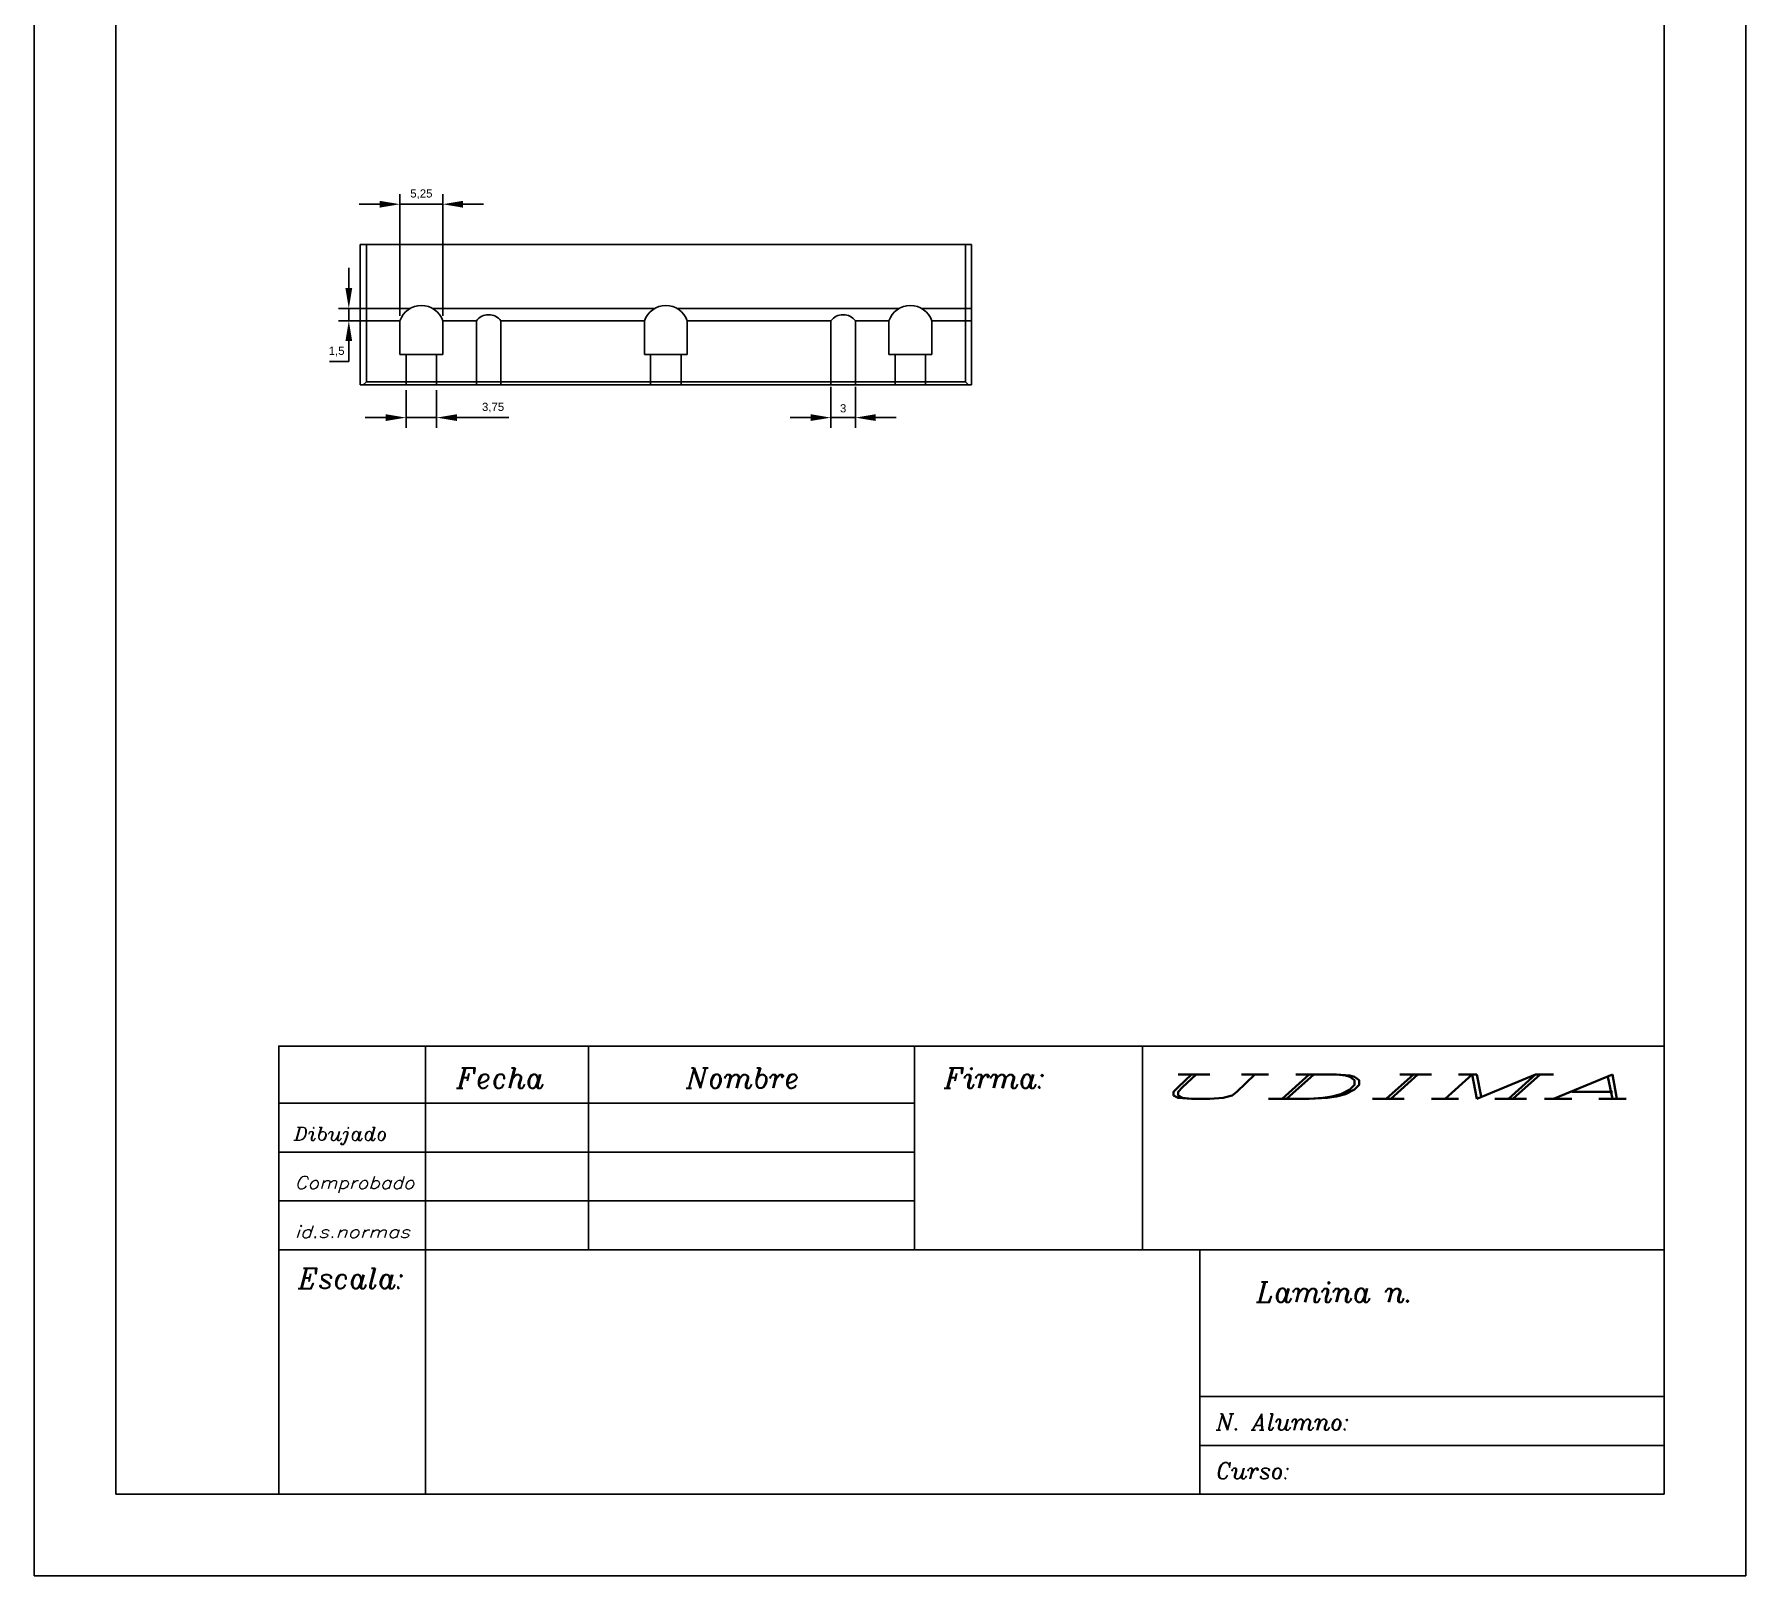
# Model space of a CAD drawing. Header units: inches. Extents: x -120 to 210, y 0 to 413.
# Drawn here: x 0 to 210, y 0 to 189.2 of the extents above; entities that cross this region are included whole.
import ezdxf
from ezdxf.enums import TextEntityAlignment as Align

# ---------------------------------------------------------------- set-up
doc = ezdxf.new("R2010")
doc.units = ezdxf.units.IN
doc.header["$MEASUREMENT"] = 0
doc.layers.add('cotas', color=1, linetype='Continuous')
doc.styles.add('ITALIC', font='italic', dxfattribs={"height": 2})
doc.styles.add('ITALICC', font='italicc', dxfattribs={"height": 3})
doc.styles.get("Standard").update_dxf_attribs({"font": 'arial.ttf'})
doc.dimstyles.new('ISO-25', dxfattribs={"dimtxt": 1, "dimasz": 2.5, "dimexe": 1.25, "dimexo": 0.625, "dimtad": 1, "dimtoh": 1, "dimtxsty": 'Standard', "dimcen": 2.5, "dimadec": 0, "dimazin": 0, "dimtfac": 1, "dimtmove": 0, "dimatfit": 3, "dimfxl": 1, "dimarcsym": 0})

# ---------------------------------------------------------------- blocks, each defined once
blk = doc.blocks.new('*D18')
at = {"layer": 'cotas', "color": 0, "lineweight": -2, "transparency": 16777216}
for p, q in [((38.6, 158.03), (38.6, 160.53)), ((40.12, 155.53), (37.35, 155.53)), ((38.6, 155.53), (38.6, 154.03)), ((40.12, 154.03), (37.35, 154.03)), ((38.6, 151.53), (38.6, 149.03)), ((38.6, 149.03), (36.24, 149.03))]:
    blk.add_line(p, q, dxfattribs=at)
at = {"layer": 'cotas', "color": 0, "transparency": 16777216}
for points in [[(38.18, 158.03), (39.01, 158.03), (38.6, 155.53)], [(38.18, 151.53), (39.01, 151.53), (38.6, 154.03)]]:
    blk.add_solid(points, dxfattribs=at)
at = {"layer": 'Defpoints', "color": 0, "transparency": 16777216}
for p in [(40.75, 155.53), (38.6, 154.03), (40.75, 154.03)]:
    blk.add_point(p, dxfattribs=at)
at = {"layer": 'cotas', "color": 0, "transparency": 16777216, "insert": (37.1, 150.25), "char_height": 1, "attachment_point": 5}
blk.add_mtext('1,5', dxfattribs=at)
blk = doc.blocks.new('*D20')
at = {"layer": 'cotas', "color": 0, "lineweight": -2, "transparency": 16777216}
for p, q in [((42.37, 168.33), (39.87, 168.33)), ((44.87, 154.65), (44.87, 169.58)), ((44.87, 168.33), (50.12, 168.33)), ((50.12, 154.65), (50.12, 169.58)), ((52.62, 168.33), (55.12, 168.33))]:
    blk.add_line(p, q, dxfattribs=at)
at = {"layer": 'cotas', "color": 0, "transparency": 16777216}
for points in [[(42.37, 168.75), (42.37, 167.91), (44.87, 168.33)], [(52.62, 168.75), (52.62, 167.91), (50.12, 168.33)]]:
    blk.add_solid(points, dxfattribs=at)
at = {"layer": 'Defpoints', "color": 0, "transparency": 16777216}
for p in [(50.12, 168.33), (44.87, 154.03), (50.12, 154.03)]:
    blk.add_point(p, dxfattribs=at)
at = {"layer": 'cotas', "color": 0, "transparency": 16777216, "insert": (47.5, 169.56), "char_height": 1, "attachment_point": 5}
blk.add_mtext('5,25', dxfattribs=at)
blk = doc.blocks.new('*D21')
at = {"layer": 'cotas', "color": 0, "lineweight": -2, "transparency": 16777216}
for p, q in [((97.75, 145.9), (97.75, 140.89)), ((100.75, 145.9), (100.75, 140.89)), ((95.25, 142.14), (92.75, 142.14)), ((97.75, 142.14), (100.75, 142.14)), ((103.25, 142.14), (105.75, 142.14))]:
    blk.add_line(p, q, dxfattribs=at)
at = {"layer": 'cotas', "color": 0, "transparency": 16777216}
for points in [[(95.25, 142.56), (95.25, 141.73), (97.75, 142.14)], [(103.25, 142.56), (103.25, 141.73), (100.75, 142.14)]]:
    blk.add_solid(points, dxfattribs=at)
at = {"layer": 'Defpoints', "color": 0, "transparency": 16777216}
for p in [(97.75, 146.53), (100.75, 146.53), (100.75, 142.14)]:
    blk.add_point(p, dxfattribs=at)
at = {"layer": 'cotas', "color": 0, "transparency": 16777216, "insert": (99.25, 143.28), "char_height": 1, "attachment_point": 5}
blk.add_mtext('3', dxfattribs=at)
blk = doc.blocks.new('*D26')
at = {"layer": 'cotas', "color": 0, "lineweight": -2, "transparency": 16777216}
for p, q in [((45.62, 145.53), (45.62, 140.89)), ((49.37, 145.53), (49.37, 140.89)), ((43.12, 142.14), (40.62, 142.14)), ((45.62, 142.14), (49.37, 142.14)), ((51.87, 142.14), (58.23, 142.14))]:
    blk.add_line(p, q, dxfattribs=at)
at = {"layer": 'cotas', "color": 0, "transparency": 16777216}
for points in [[(43.12, 142.56), (43.12, 141.73), (45.62, 142.14)], [(51.87, 142.56), (51.87, 141.73), (49.37, 142.14)]]:
    blk.add_solid(points, dxfattribs=at)
at = {"layer": 'Defpoints', "color": 0, "transparency": 16777216}
for p in [(45.62, 146.15), (49.37, 146.15), (49.37, 142.14)]:
    blk.add_point(p, dxfattribs=at)
at = {"layer": 'cotas', "color": 0, "transparency": 16777216, "insert": (56.3, 143.37), "char_height": 1, "attachment_point": 5}
blk.add_mtext('3,75', dxfattribs=at)

msp = doc.modelspace()

# ---------------------------------------------------------------- linework, layer by layer
for p, q in [((0, 0), (0, 297)), ((210, 0), (210, 297)), ((10, 10), (10, 287)), ((200, 10), (200, 287)), ((115, 163.4), (40, 163.4)), ((40, 163.4), (40, 146.15)), ((40.75, 163.4), (40.75, 146.525)), ((114.25, 163.4), (114.25, 146.525)), ((115, 146.15), (115, 163.4)), ((115, 163.4), (115, 146.15)), ((40, 155.525), (46.107, 155.525)), ((48.893, 155.525), (76.107, 155.525)), ((106.107, 155.525), (78.893, 155.525)), ((115, 155.525), (108.893, 155.525)), ((44.875, 154.025), (40, 154.025)), ((44.875, 149.9), (44.875, 154.025)), ((50.125, 149.9), (50.125, 154.025)), ((54.25, 154.025), (50.125, 154.025)), ((54.25, 146.15), (54.25, 154.025)), ((74.875, 154.025), (57.25, 154.025)), ((57.25, 154.025), (57.25, 146.15)), ((74.875, 149.9), (74.875, 154.025)), ((80.125, 154.025), (97.75, 154.025)), ((80.125, 149.9), (80.125, 154.025)), ((97.75, 154.025), (97.75, 146.15)), ((100.75, 146.15), (100.75, 154.025)), ((100.75, 154.025), (104.875, 154.025)), ((104.875, 149.9), (104.875, 154.025)), ((110.125, 149.9), (110.125, 154.025)), ((110.125, 154.025), (115, 154.025)), ((45.625, 149.9), (44.875, 149.9)), ((45.625, 146.15), (45.625, 149.9)), ((45.625, 149.9), (49.375, 149.9)), ((49.375, 149.9), (49.375, 146.15)), ((49.375, 149.9), (50.125, 149.9)), ((75.625, 149.9), (74.875, 149.9)), ((79.375, 149.9), (75.625, 149.9)), ((75.625, 149.9), (75.625, 146.15)), ((75.625, 149.9), (79.375, 149.9)), ((79.375, 149.9), (79.375, 146.15)), ((79.375, 149.9), (80.125, 149.9)), ((105.625, 149.9), (104.875, 149.9)), ((109.375, 149.9), (105.625, 149.9)), ((105.625, 149.9), (105.625, 146.15)), ((109.375, 146.15), (109.375, 149.9)), ((109.375, 149.9), (110.125, 149.9)), ((40, 146.15), (115, 146.15)), ((40.75, 146.525), (40.375, 146.15)), ((40.75, 146.525), (77.5, 146.525)), ((114.25, 146.525), (77.5, 146.525)), ((114.25, 146.525), (114.625, 146.15)), ((10, 10), (200, 10)), ((0, 0), (210, 0))]:
    msp.add_line(p, q)
at = {"color": 1}
for points in [[(30, 10), (30, 65), (200, 65)], [(48, 10), (48, 65)], [(68, 40), (68, 65)], [(108, 40), (108, 65)], [(136, 40), (136, 65)], [(30, 40), (200, 40)], [(143, 10), (143, 40)], [(143, 22), (200, 22)]]:
    msp.add_lwpolyline(points, dxfattribs=at)
for points in [[(30, 58), (108, 58)], [(30, 52), (108, 52)], [(30, 46), (108, 46)], [(143, 16), (200, 16)]]:
    msp.add_lwpolyline(points)
for centre, radius, start, end in [((47.5, 153.125), 2.775, 18.92464, 161.07536), ((77.5, 153.125), 2.775, 18.92464, 161.07536), ((107.5, 153.125), 2.775, 18.92464, 161.07536), ((55.75, 152.9), 1.875, 36.8699, 143.1301), ((99.25, 152.9), 1.875, 36.8699, 143.1301)]:
    msp.add_arc(centre, radius, start, end)

# ---------------------------------------------------------------- texts
at = {"style": 'ITALIC'}
for s, height, p in [('Fecha', 2.5, (51.826, 59.856)), ('Nombre', 2.5, (80, 59.856)), ('Firma:', 2.5, (111.666, 59.856)), ('Escala:', 2.5, (32.389, 35.258)), ('Lamina n.', 2.5, (149.957, 33.576)), ('N. Alumno:', 2, (145.039, 17.868)), ('Curso:', 2, (145.039, 11.885))]:
    msp.add_text(s, height=height, dxfattribs=at).set_placement(p)
at = {"style": 'ITALICC', "width": 4.036284}
msp.add_text('UDIMA', height=3, dxfattribs=at).set_placement((137.563, 58.529), (197.531, 58.529), align=Align.FIT)
at = {"style": 'ITALIC'}
for s, height, p, p2 in [('Dibujado', 1.6147, (31.861, 53.441), (43.318, 53.441)), ('Comprobado', 1.5432, (31.947, 47.478), (46.645, 47.478)), ('id.s.normas', 1.46982, (31.947, 41.474), (46.085, 41.474))]:
    msp.add_text(s, height=height, dxfattribs=at).set_placement(p, p2, align=Align.ALIGNED)

# ---------------------------------------------------------------- dimensions: what is measured, and where the dimension line sits
at = {"layer": 'cotas'}
for base, p1, p2, picture, middle in [((50.125, 168.33), (44.875, 154.025), (50.125, 154.025), '*D20', (47.5, 169.556)), ((49.375, 142.145), (45.625, 146.15), (49.375, 146.15), '*D26', (56.302, 143.371)), ((100.75, 142.145), (97.75, 146.525), (100.75, 146.525), '*D21', (99.25, 143.281))]:
    dim = msp.add_linear_dim(base=base, p1=p1, p2=p2, dimstyle='ISO-25', dxfattribs=at)
    dim.commit()
    dim.dimension.update_dxf_attribs({"geometry": picture, "text_midpoint": middle})
dim = msp.add_linear_dim(base=(38.597, 154.025), p1=(40.75, 155.525), p2=(40.75, 154.025), angle=90, dimstyle='ISO-25', dxfattribs=at)
dim.commit()
dim.dimension.update_dxf_attribs({"geometry": '*D18', "text_midpoint": (37.105, 150.251)})

doc.saveas('drawing.dxf')
